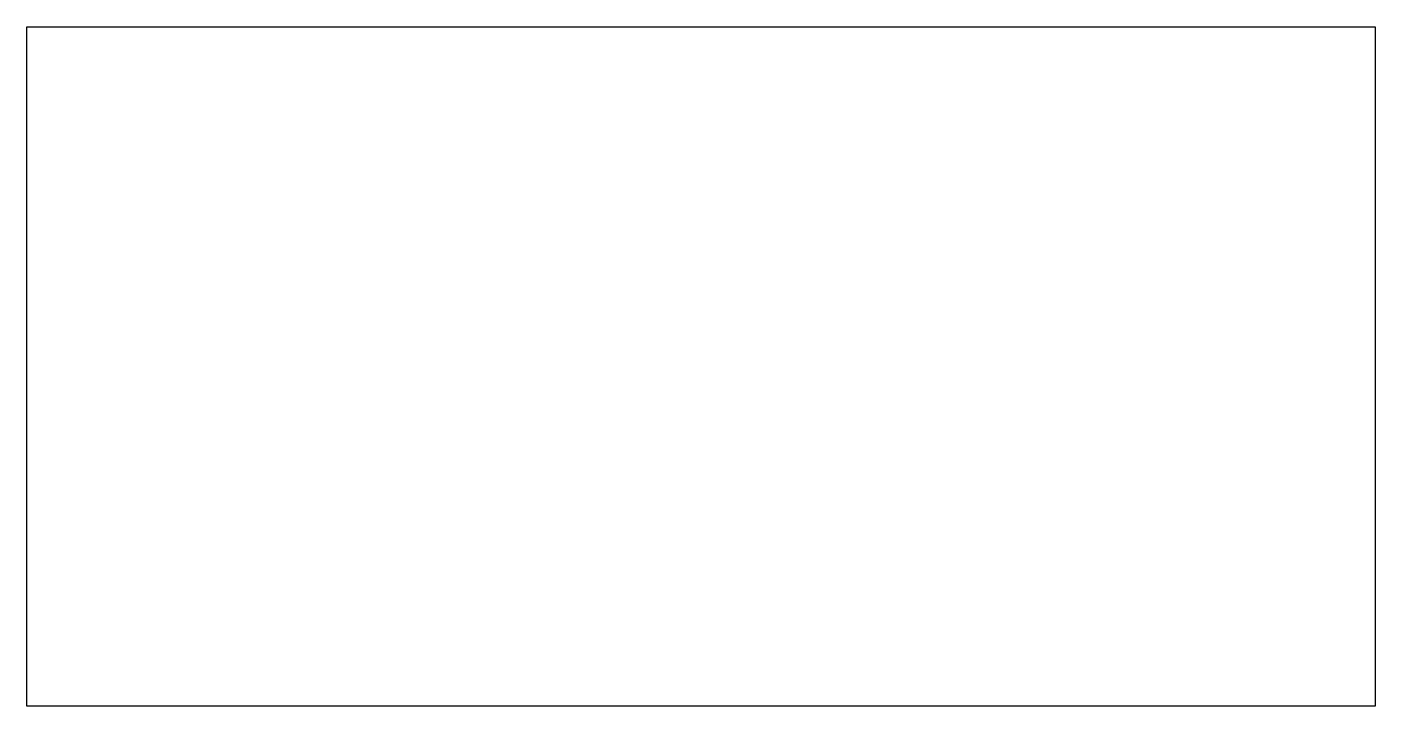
# Model space of a CAD drawing. Header units: metres. Extents: x -18.5 to -15.6, y -1.1 to 46.5.
# Drawn here: x -18.55 to -15.55, y -1.1 to 0.411 of the extents above.
import ezdxf

# ---------------------------------------------------------------- set-up
doc = ezdxf.new("R2010")
doc.units = ezdxf.units.M

msp = doc.modelspace()

# ---------------------------------------------------------------- linework, layer by layer
for p, q in [((-18.55, 0.3843), (-18.55, 0.4112)), ((-18.55, 0.4112), (-16.4371, 0.4112)), ((-16.4371, 0.4112), (-15.55, 0.4112)), ((-16.4371, 0.4112), (-16.4371, 0.4112)), ((-15.55, 0.4112), (-15.55, 0.3232)), ((-18.55, 0.3831), (-18.55, 0.3843)), ((-18.55, 0.3395), (-18.55, 0.3831)), ((-18.55, 0.1966), (-18.55, 0.3395)), ((-15.55, 0.3232), (-15.55, 0.1363)), ((-18.55, -1.1), (-18.55, 0.1966)), ((-15.55, 0.1363), (-15.55, 0.0537)), ((-15.55, 0.0537), (-15.55, -1.1)), ((-16.7149, -1.1), (-18.55, -1.1)), ((-15.55, -1.1), (-16.7149, -1.1))]:
    msp.add_line(p, q)

doc.saveas('drawing.dxf')
